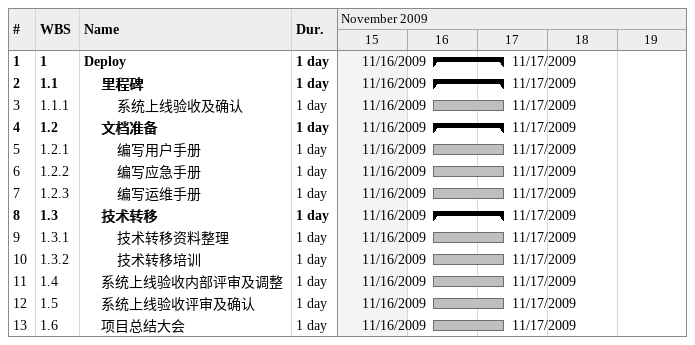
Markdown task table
| ID | WBS | Task | Duration | Start | Finish |
|---|---|---|---|---|---|
| 1 | 1 | **Deploy** | 1d | 2009-11-16 | 2009-11-17 |
| 2 | 1.1 | **里程碑** | 1d | 2009-11-16 | 2009-11-17 |
| 3 | 1.1.1 | 系统上线验收及确认 | 1d | 2009-11-16 | 2009-11-17 |
| 4 | 1.2 | **文档准备** | 1d | 2009-11-16 | 2009-11-17 |
| 5 | 1.2.1 | 编写用户手册 | 1d | 2009-11-16 | 2009-11-17 |
| 6 | 1.2.2 | 编写应急手册 | 1d | 2009-11-16 | 2009-11-17 |
| 7 | 1.2.3 | 编写运维手册 | 1d | 2009-11-16 | 2009-11-17 |
| 8 | 1.3 | **技术转移** | 1d | 2009-11-16 | 2009-11-17 |
| 9 | 1.3.1 | 技术转移资料整理 | 1d | 2009-11-16 | 2009-11-17 |
| 10 | 1.3.2 | 技术转移培训 | 1d | 2009-11-16 | 2009-11-17 |
| 11 | 1.4 | 系统上线验收内部评审及调整 | 1d | 2009-11-16 | 2009-11-17 |
| 12 | 1.5 | 系统上线验收评审及确认 | 1d | 2009-11-16 | 2009-11-17 |
| 13 | 1.6 | 项目总结大会 | 1d | 2009-11-16 | 2009-11-17 |
